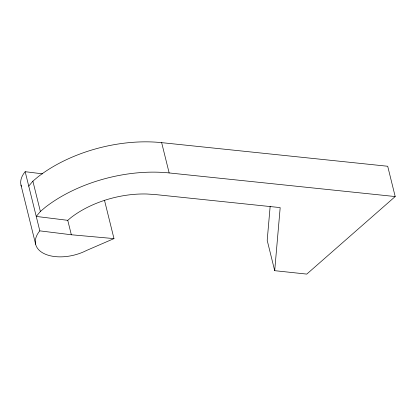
<?xml version="1.0" encoding="UTF-8"?>
<svg xmlns="http://www.w3.org/2000/svg" width="416" height="416" viewBox="0 0 416 416"><rect width="100%" height="100%" fill="white"/><g stroke="black" fill="none" stroke-linecap="round" stroke-linejoin="round"><path stroke-width="0.62" d="M270.166 206.268L267.197 240.38L274.695 270.681L306.779 274.097L395.2 196.555L387.702 166.26L161.652 142.646A111.55 63.502 -13.9 0 0 38.095 176.764L32.88 181.173L28.746 186.129M274.695 270.681L280.186 207.6L155.412 194.568L146.827 194.007A75.327 42.879 -13.9 0 0 71.058 217.547L67.761 220.334L36.244 216.424L40.378 211.468L45.594 207.064A111.55 63.502 -13.9 0 1 169.151 172.942L395.2 196.555M104.478 200.216L113.984 238.607L86.507 250.479A34.596 19.692 -13.9 0 1 45.427 254.228A34.596 19.692 -13.9 0 1 39.816 230.859L25.173 171.694L42.541 173.846M39.816 230.859L71.334 234.764L113.984 238.607M161.652 142.646L169.151 172.942M67.761 220.334L71.334 234.764M32.88 181.173L40.378 211.468M20.998 185.094L35.636 244.254M21.351 186.269A34.596 19.692 -13.9 0 1 25.173 171.694"/></g></svg>
